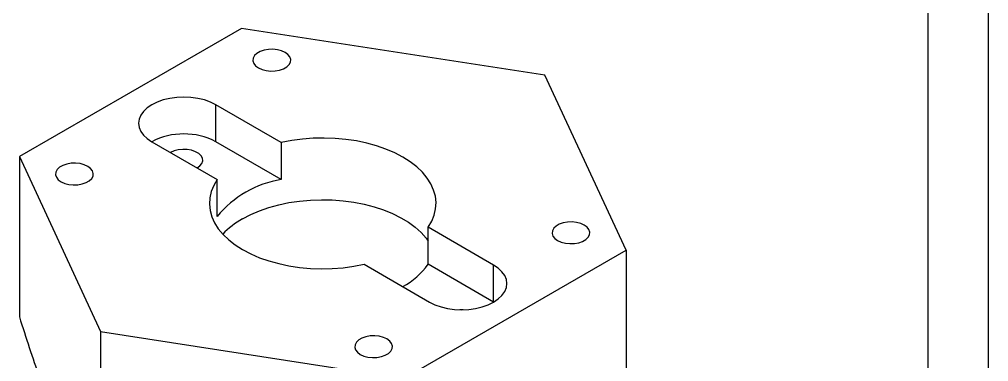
# Model space of a CAD drawing. Header units: millimetres. Extents: x 0 to 297, y 0 to 210.
# Drawn here: x 232.8 to 297, y 81.9 to 104.6 of the extents above; entities that cross this region are included whole.
import ezdxf

# ---------------------------------------------------------------- set-up
doc = ezdxf.new("R2010")
doc.units = ezdxf.units.MM
doc.layers.add('图框', color=7, linetype='Continuous')

msp = doc.modelspace()

# ---------------------------------------------------------------- linework, layer by layer
at = {"color": 7, "linetype": 'Continuous', "lineweight": 25}
for p, q in [((247.5448485, 104.0012927), (232.84791, 95.5169307)), ((267.6212398, 100.8958007), (247.5448485, 104.0012927)), ((273.0006926, 89.3059467), (267.6212398, 100.8958007)), ((250.1850661, 96.4419899), (245.8532335, 98.9427036)), ((245.8532335, 96.4930812), (245.8532335, 98.9427036)), ((241.6105928, 96.4934793), (245.9424254, 93.9927655)), ((250.1850661, 93.9923674), (245.8532335, 96.4930812)), ((250.1850661, 96.4419899), (250.1850661, 93.9923674)), ((232.84791, 95.5169307), (238.2273628, 83.9270767)), ((232.84791, 95.5169307), (232.84791, 84.9019002)), ((245.9424254, 91.5431431), (245.9424254, 93.9927655)), ((264.2380098, 88.3293982), (259.9061772, 90.8301119)), ((259.9061772, 88.3804895), (259.9061772, 90.8301119)), ((258.3037541, 80.8215847), (273.0006926, 89.3059467)), ((273.0006926, 89.3059467), (273.0006926, 78.6909161)), ((255.6635365, 88.3808876), (259.9953691, 85.8801738)), ((264.237665, 85.8799748), (259.9061772, 88.3804895)), ((238.2273628, 83.9270767), (258.3037541, 80.8215847)), ((238.2273628, 83.9270767), (238.2273628, 73.3120462))]:
    msp.add_line(p, q, dxfattribs=at)
at = {"color": 8, "linetype": 'Continuous', "lineweight": 25}
msp.add_line((264.2380098, 85.8801738), (264.2380098, 88.3293982), dxfattribs=at)
at = {"color": 7, "linetype": 'Continuous', "lineweight": 25, "flags": 128}
for points in [[(250.4406625, 102.4073781), (250.2034513, 102.5146631), (249.9286578, 102.5860588), (249.6322521, 102.6174162), (249.3314602, 102.6069127), (249.043763, 102.5551588), (248.7858804, 102.4651622), (248.5727997, 102.3421533), (248.4169042, 102.1932809), (248.3272541, 102.0271968), (248.3090596, 101.8535533), (248.3633779, 101.682442), (248.4870524, 101.5238071), (248.6728955, 101.386868), (248.9101067, 101.279583), (249.1849002, 101.2081873), (249.4813059, 101.1768299), (249.7820978, 101.1873334), (250.069795, 101.2390873), (250.3276776, 101.3290839), (250.5407584, 101.4520928), (250.6966538, 101.6009652), (250.7863039, 101.7670493), (250.8044985, 101.9406928), (250.7501801, 102.1118041), (250.6265056, 102.270439), (250.4406625, 102.4073781)], [(245.8532335, 98.9427036), (245.4952689, 99.1191982), (245.0938846, 99.2611928), (244.6589641, 99.3651912), (244.2012165, 99.4286325), (243.7319131, 99.4499546), (243.2626097, 99.4286325), (242.8048622, 99.3651912), (242.3699416, 99.2611928), (241.9685574, 99.1191982), (241.6105928, 98.9427036), (241.3048622, 98.7360551), (241.0588936, 98.5043409), (240.8787436, 98.2532666), (240.7688481, 97.9890145), (240.7319131, 97.7180914), (240.7688481, 97.4471684), (240.8787436, 97.1829163), (241.0588936, 96.931842), (241.3048622, 96.7001278), (241.6105928, 96.4934793)], [(259.9061772, 90.8301119), (260.137839, 91.2262579), (260.3022303, 91.6334563), (260.3978182, 92.0479099), (260.4237111, 92.4657536), (260.3796677, 92.8830908), (260.2660986, 93.2960296), (260.084063, 93.700719), (259.8352585, 94.0933852), (259.5220052, 94.4703662), (259.1472245, 94.8281465), (258.7144114, 95.1633896), (258.2276022, 95.4729691), (257.6913365, 95.7539981), (257.1106155, 96.0038558), (256.4908547, 96.2202121), (255.8378337, 96.4010494), (255.1576422, 96.5446812), (254.4566236, 96.6497681), (253.7413152, 96.7153301), (253.0183877, 96.7407559), (252.2945827, 96.7258082), (251.5766502, 96.6706265), (250.8712854, 96.5757254), (250.1850661, 96.4419899)], [(244.6157966, 94.7582139), (244.8016397, 94.8951531), (244.9253142, 95.0537879), (244.9796326, 95.2248993), (244.961438, 95.3985428), (244.8717879, 95.5646268), (244.7158925, 95.7134993), (244.5028117, 95.8365082), (244.2449291, 95.9265047), (243.9572319, 95.9782586), (243.65644, 95.9887621), (243.3600343, 95.9574048), (243.0852409, 95.886009), (242.8483745, 95.7789231)], [(237.3767172, 94.865723), (237.139506, 94.973008), (236.8647125, 95.0444037), (236.5683068, 95.0757611), (236.2675149, 95.0652576), (235.9798177, 95.0135037), (235.7219351, 94.9235071), (235.5088544, 94.8004982), (235.3529589, 94.6516258), (235.2633088, 94.4855417), (235.2451143, 94.3118983), (235.2994326, 94.1407869), (235.4231071, 93.982152), (235.6089502, 93.8452129), (235.8461614, 93.7379279), (236.1209549, 93.6665322), (236.4173606, 93.6351749), (236.7181525, 93.6456784), (237.0058497, 93.6974322), (237.2637323, 93.7874288), (237.4768131, 93.9104377), (237.6327085, 94.0593101), (237.7223586, 94.2253942), (237.7405532, 94.3990377), (237.6862348, 94.570149), (237.5625603, 94.7287839), (237.3767172, 94.865723)], [(245.9424254, 93.9927655), (245.7107636, 93.5966196), (245.5463723, 93.1894211), (245.4507844, 92.7749675), (245.4248915, 92.3571238), (245.4689349, 91.9397866), (245.5825039, 91.5268479), (245.7645396, 91.1221584), (246.0133441, 90.7294923), (246.3265974, 90.3525113), (246.7013781, 89.994731), (247.1341912, 89.6594879), (247.6210004, 89.3499083), (248.1572661, 89.0688793), (248.7379871, 88.8190216), (249.3577479, 88.6026653), (250.0107689, 88.4218281), (250.6909603, 88.2781962), (251.391979, 88.1731093), (252.1072874, 88.1075473), (252.8302149, 88.0821216), (253.5540199, 88.0970693), (254.2719524, 88.152251), (254.9773172, 88.2471521), (255.6635365, 88.3808876)], [(247.6210004, 91.3902651), (248.1576005, 91.671453), (248.738706, 91.9214309), (249.3588913, 92.1378648), (250.0123659, 92.3187339), (250.6930284, 92.4623493), (251.3945237, 92.5673704), (252.1103021, 92.6328164), (252.8336806, 92.6580764), (253.5579053, 92.6429145), (254.2762141, 92.5874723), (254.9819005, 92.4922674), (255.6683756, 92.3581887), (256.32923, 92.186488), (256.9582936, 91.9787686), (257.5496928, 91.7369698), (258.0979061, 91.4633492), (258.5978147, 91.1604616), (259.0447513, 90.8311348), (259.4345429, 90.4784439), (259.7635501, 90.1056817), (259.9061772, 89.9100615)], [(270.2396524, 90.9776646), (270.0024411, 91.0849495), (269.7276477, 91.1563453), (269.431242, 91.1877026), (269.1304501, 91.1771991), (268.8427529, 91.1254452), (268.5848703, 91.0354487), (268.3717895, 90.9124398), (268.2158941, 90.7635673), (268.126244, 90.5974833), (268.1080494, 90.4238398), (268.1623678, 90.2527284), (268.2860423, 90.0940935), (268.4718854, 89.9571544), (268.7090966, 89.8498695), (268.9838901, 89.7784737), (269.2802958, 89.7471164), (269.5810877, 89.7576199), (269.8687849, 89.8093738), (270.1266675, 89.8993703), (270.3397482, 90.0223792), (270.4956437, 90.1712516), (270.5852938, 90.3373357), (270.6034883, 90.5109792), (270.54917, 90.6820906), (270.4254955, 90.8407254), (270.2396524, 90.9776646)], [(259.9953691, 85.8801738), (260.3533337, 85.7036793), (260.754718, 85.5616846), (261.1896385, 85.4576863), (261.6473861, 85.394245), (262.1166895, 85.3729229), (262.5859928, 85.394245), (263.0437404, 85.4576863), (263.478661, 85.5616846), (263.8800452, 85.7036793), (264.2380098, 85.8801738), (264.5437404, 86.0868224), (264.789709, 86.3185366), (264.969859, 86.5696109), (265.0797545, 86.8338629), (265.1166895, 87.104786), (265.0797545, 87.3757091), (264.969859, 87.6399611), (264.789709, 87.8910354), (264.5437404, 88.1227496), (264.2380098, 88.3293982)], [(262.225102, 85.3740541), (262.0412163, 85.3754567), (262.0082769, 85.3740541)], [(257.1757071, 83.4360095), (256.9384959, 83.5432944), (256.6637024, 83.6146902), (256.3672967, 83.6460475), (256.0665048, 83.635544), (255.7788076, 83.5837901), (255.520925, 83.4937936), (255.3078442, 83.3707847), (255.1519488, 83.2219122), (255.0622987, 83.0558282), (255.0441041, 82.8821847), (255.0984225, 82.7110733), (255.222097, 82.5524384), (255.4079401, 82.4154993), (255.6451513, 82.3082144), (255.9199448, 82.2368186), (256.2163505, 82.2054613), (256.5171424, 82.2159648), (256.8048396, 82.2677187), (257.0627222, 82.3577152), (257.2758029, 82.4807241), (257.4316984, 82.6295966), (257.5213485, 82.7956806), (257.539543, 82.9693241), (257.4852247, 83.1404355), (257.3615502, 83.2990703), (257.1757071, 83.4360095)]]:
    msp.add_lwpolyline(points, dxfattribs=at)
at = {"color": 7, "linetype": 'Continuous', "lineweight": 25}
for centre, radius, start, end in [((243.7318952, 92.4368151), 4.5774852, 62.391419125, 117.603204634), ((251.3039406, 87.1549651), 6.928344, 99.293527368, 140.701096099), ((250.2692197, 86.6355592), 5.4424529, 119.116409787, 136.67115744), ((255.8059911, 91.3383325), 5.0557256, 298.623510205, 324.193606935)]:
    msp.add_arc(centre, radius, start, end, dxfattribs=at)
msp.add_open_spline([(232.84791, 84.9019002), (233.2841443, 83.5032933), (233.7244397, 82.1749507), (234.6169027, 79.7236802), (235.0691595, 78.6022947), (235.6438086, 77.3619599), (235.7595217, 77.1212205), (235.9901745, 76.6593093), (236.1049534, 76.4383953), (236.4477308, 75.8042564), (236.674167, 75.419687), (237.3480606, 74.3653032), (237.7901342, 73.7942409), (238.2273628, 73.3120462)], degree=3, knots=[0, 0, 0, 0, 0.25, 0.25, 0.5, 0.5, 0.5625, 0.5625, 0.625, 0.625, 0.75, 0.75, 1, 1, 1, 1], dxfattribs=at)
at = {"layer": '图框'}
msp.add_line((297, 0.1898854), (297, 210.1898854), dxfattribs=at)
at = {"layer": '图框', "linetype": 'Continuous', "lineweight": 25}
msp.add_line((293, 4.1898854), (293, 206.1898854), dxfattribs=at)

doc.saveas('drawing.dxf')
